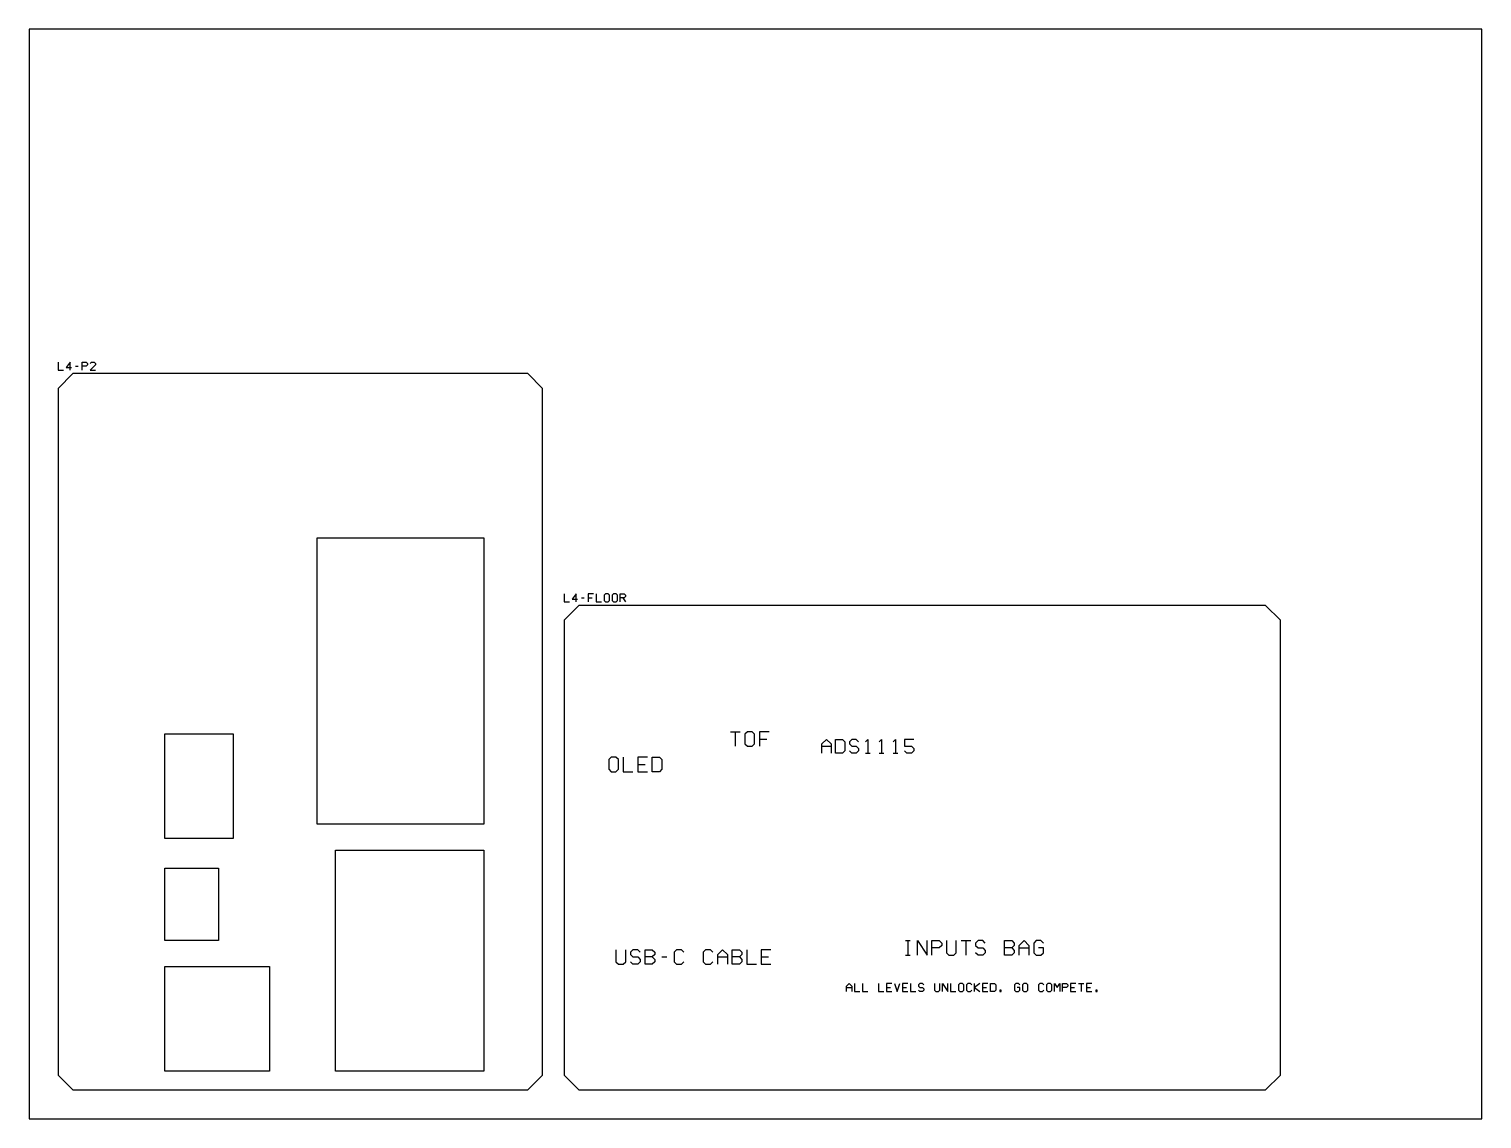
# Model space of a CAD drawing. Extents: x 0 to 400, y 0 to 300.
import ezdxf

# ---------------------------------------------------------------- set-up
doc = ezdxf.new("R2010")
doc.units = 0
for name, color, linetype in [('CUT', 1, 'CONTINUOUS'), ('ENGRAVE_VECTOR', 5, 'CONTINUOUS'), ('NOTES', 8, 'CONTINUOUS')]:
    doc.layers.add(name, color=color, linetype=linetype)

msp = doc.modelspace()

# ---------------------------------------------------------------- linework, layer by layer
at = {"layer": 'CUT'}
for points in [[(141.35, 12.044), (141.35, 201.106), (137.306, 205.15), (12.044, 205.15), (8, 201.106), (8, 12.044), (12.044, 8), (137.306, 8)], [(79.35, 81.15), (79.35, 160), (125.2, 160), (125.2, 81.15)], [(151.394, 8), (340.456, 8), (344.5, 12.044), (344.5, 137.306), (340.456, 141.35), (151.394, 141.35), (147.35, 137.306), (147.35, 12.044)], [(37.35, 77.15), (37.35, 106), (56.2, 106), (56.2, 77.15)], [(84.35, 13.15), (84.35, 74), (125.2, 74), (125.2, 13.15)], [(37.35, 49.15), (37.35, 69), (52.2, 69), (52.2, 49.15)], [(37.35, 13.15), (37.35, 42), (66.2, 42), (66.2, 13.15)]]:
    msp.add_lwpolyline(points, close=True, dxfattribs=at)
at = {"layer": 'ENGRAVE_VECTOR'}
for points in [[(193.092, 106.575), (195.758, 106.575)], [(194.425, 106.575), (194.425, 102.575)], [(197.758, 102.575), (199.092, 102.575), (199.758, 103.242), (199.758, 105.908), (199.092, 106.575), (197.758, 106.575), (197.092, 105.908), (197.092, 103.242), (197.758, 102.575)], [(203.758, 106.575), (201.092, 106.575), (201.092, 102.575)], [(201.092, 104.575), (203.092, 104.575)], [(218.258, 100.675), (218.258, 103.208), (219.525, 104.475), (220.792, 103.208), (220.792, 100.675)], [(222.058, 100.675), (222.058, 104.475), (223.958, 104.475), (224.592, 103.842), (224.592, 101.308), (223.958, 100.675), (222.058, 100.675)], [(228.392, 103.842), (227.758, 104.475), (226.492, 104.475), (225.858, 103.842), (225.858, 103.208), (226.492, 102.575), (227.758, 102.575), (228.392, 101.942), (228.392, 101.308), (227.758, 100.675), (226.492, 100.675), (225.858, 101.308)], [(230.292, 103.842), (230.925, 104.475), (230.925, 100.675)], [(234.092, 103.842), (234.725, 104.475), (234.725, 100.675)], [(237.892, 103.842), (238.525, 104.475), (238.525, 100.675)], [(243.592, 104.475), (241.058, 104.475), (241.058, 102.575), (242.958, 102.575), (243.592, 101.942), (243.592, 101.308), (242.958, 100.675), (241.692, 100.675), (241.058, 101.308)], [(218.258, 102.575), (220.792, 102.575)], [(230.292, 100.675), (231.558, 100.675)], [(234.092, 100.675), (235.358, 100.675)], [(237.892, 100.675), (239.158, 100.675)], [(160.258, 95.575), (161.592, 95.575), (162.258, 96.242), (162.258, 98.908), (161.592, 99.575), (160.258, 99.575), (159.592, 98.908), (159.592, 96.242), (160.258, 95.575)], [(163.592, 99.575), (163.592, 95.575), (166.258, 95.575)], [(170.258, 99.575), (167.592, 99.575), (167.592, 95.575), (170.258, 95.575)], [(167.592, 97.575), (169.592, 97.575)], [(171.592, 95.575), (171.592, 99.575), (173.592, 99.575), (174.258, 98.908), (174.258, 96.242), (173.592, 95.575), (171.592, 95.575)], [(241.258, 49.075), (242.592, 49.075)], [(241.925, 49.075), (241.925, 45.075)], [(244.592, 45.075), (244.592, 49.075), (247.258, 45.075), (247.258, 49.075)], [(248.592, 45.075), (248.592, 49.075), (250.592, 49.075), (251.258, 48.408), (251.258, 47.742), (250.592, 47.075), (248.592, 47.075)], [(252.592, 49.075), (252.592, 45.742), (253.258, 45.075), (254.592, 45.075), (255.258, 45.742), (255.258, 49.075)], [(256.592, 49.075), (259.258, 49.075)], [(257.925, 49.075), (257.925, 45.075)], [(263.258, 48.408), (262.592, 49.075), (261.258, 49.075), (260.592, 48.408), (260.592, 47.742), (261.258, 47.075), (262.592, 47.075), (263.258, 46.408), (263.258, 45.742), (262.592, 45.075), (261.258, 45.075), (260.592, 45.742)], [(268.592, 45.075), (268.592, 49.075), (270.592, 49.075), (271.258, 48.408), (271.258, 47.742), (270.592, 47.075), (268.592, 47.075)], [(272.592, 45.075), (272.592, 47.742), (273.925, 49.075), (275.258, 47.742), (275.258, 45.075)], [(279.258, 48.408), (278.592, 49.075), (277.258, 49.075), (276.592, 48.408), (276.592, 45.742), (277.258, 45.075), (278.592, 45.075), (279.258, 45.742), (279.258, 47.075), (277.925, 47.075)], [(161.592, 46.575), (161.592, 43.242), (162.258, 42.575), (163.592, 42.575), (164.258, 43.242), (164.258, 46.575)], [(168.258, 45.908), (167.592, 46.575), (166.258, 46.575), (165.592, 45.908), (165.592, 45.242), (166.258, 44.575), (167.592, 44.575), (168.258, 43.908), (168.258, 43.242), (167.592, 42.575), (166.258, 42.575), (165.592, 43.242)], [(169.592, 42.575), (169.592, 46.575), (171.592, 46.575), (172.258, 45.908), (172.258, 45.242), (171.592, 44.575), (169.592, 44.575)], [(171.592, 44.575), (172.258, 43.908), (172.258, 43.242), (171.592, 42.575), (169.592, 42.575)], [(174.258, 44.575), (175.592, 44.575)], [(180.258, 45.908), (179.592, 46.575), (178.258, 46.575), (177.592, 45.908), (177.592, 43.242), (178.258, 42.575), (179.592, 42.575), (180.258, 43.242)], [(188.258, 45.908), (187.592, 46.575), (186.258, 46.575), (185.592, 45.908), (185.592, 43.242), (186.258, 42.575), (187.592, 42.575), (188.258, 43.242)], [(189.592, 42.575), (189.592, 45.242), (190.925, 46.575), (192.258, 45.242), (192.258, 42.575)], [(189.592, 44.575), (192.258, 44.575)], [(193.592, 42.575), (193.592, 46.575), (195.592, 46.575), (196.258, 45.908), (196.258, 45.242), (195.592, 44.575), (193.592, 44.575)], [(195.592, 44.575), (196.258, 43.908), (196.258, 43.242), (195.592, 42.575), (193.592, 42.575)], [(197.592, 46.575), (197.592, 42.575), (200.258, 42.575)], [(204.258, 46.575), (201.592, 46.575), (201.592, 42.575), (204.258, 42.575)], [(201.592, 44.575), (203.592, 44.575)], [(241.258, 45.075), (242.592, 45.075)], [(270.592, 47.075), (271.258, 46.408), (271.258, 45.742), (270.592, 45.075), (268.592, 45.075)], [(272.592, 47.075), (275.258, 47.075)], [(225.092, 35.075), (225.092, 36.542), (225.825, 37.275), (226.558, 36.542), (226.558, 35.075)], [(225.092, 36.175), (226.558, 36.175)], [(227.292, 37.275), (227.292, 35.075), (228.758, 35.075)], [(229.492, 37.275), (229.492, 35.075), (230.958, 35.075)], [(233.892, 37.275), (233.892, 35.075), (235.358, 35.075)], [(237.558, 37.275), (236.092, 37.275), (236.092, 35.075), (237.558, 35.075)], [(236.092, 36.175), (237.192, 36.175)], [(238.292, 37.275), (239.025, 35.075), (239.758, 37.275)], [(241.958, 37.275), (240.492, 37.275), (240.492, 35.075), (241.958, 35.075)], [(240.492, 36.175), (241.592, 36.175)], [(242.692, 37.275), (242.692, 35.075), (244.158, 35.075)], [(246.358, 36.908), (245.992, 37.275), (245.258, 37.275), (244.892, 36.908), (244.892, 36.542), (245.258, 36.175), (245.992, 36.175), (246.358, 35.808), (246.358, 35.442), (245.992, 35.075), (245.258, 35.075), (244.892, 35.442)], [(249.292, 37.275), (249.292, 35.442), (249.658, 35.075), (250.392, 35.075), (250.758, 35.442), (250.758, 37.275)], [(251.492, 35.075), (251.492, 37.275), (252.958, 35.075), (252.958, 37.275)], [(253.692, 37.275), (253.692, 35.075), (255.158, 35.075)], [(256.258, 35.075), (256.992, 35.075), (257.358, 35.442), (257.358, 36.908), (256.992, 37.275), (256.258, 37.275), (255.892, 36.908), (255.892, 35.442), (256.258, 35.075)], [(259.558, 36.908), (259.192, 37.275), (258.458, 37.275), (258.092, 36.908), (258.092, 35.442), (258.458, 35.075), (259.192, 35.075), (259.558, 35.442)], [(260.292, 35.075), (260.292, 37.275)], [(261.758, 37.275), (260.292, 36.175), (261.758, 35.075)], [(263.958, 37.275), (262.492, 37.275), (262.492, 35.075), (263.958, 35.075)], [(262.492, 36.175), (263.592, 36.175)], [(264.692, 35.075), (264.692, 37.275), (265.792, 37.275), (266.158, 36.908), (266.158, 35.442), (265.792, 35.075), (264.692, 35.075)], [(272.758, 36.908), (272.392, 37.275), (271.658, 37.275), (271.292, 36.908), (271.292, 35.442), (271.658, 35.075), (272.392, 35.075), (272.758, 35.442), (272.758, 36.175), (272.025, 36.175)], [(273.858, 35.075), (274.592, 35.075), (274.958, 35.442), (274.958, 36.908), (274.592, 37.275), (273.858, 37.275), (273.492, 36.908), (273.492, 35.442), (273.858, 35.075)], [(279.358, 36.908), (278.992, 37.275), (278.258, 37.275), (277.892, 36.908), (277.892, 35.442), (278.258, 35.075), (278.992, 35.075), (279.358, 35.442)], [(280.458, 35.075), (281.192, 35.075), (281.558, 35.442), (281.558, 36.908), (281.192, 37.275), (280.458, 37.275), (280.092, 36.908), (280.092, 35.442), (280.458, 35.075)], [(282.292, 35.075), (282.292, 37.275), (283.025, 36.175), (283.758, 37.275), (283.758, 35.075)], [(284.492, 35.075), (284.492, 37.275), (285.592, 37.275), (285.958, 36.908), (285.958, 36.542), (285.592, 36.175), (284.492, 36.175)], [(288.158, 37.275), (286.692, 37.275), (286.692, 35.075), (288.158, 35.075)], [(286.692, 36.175), (287.792, 36.175)], [(288.892, 37.275), (290.358, 37.275)], [(289.625, 37.275), (289.625, 35.075)], [(292.558, 37.275), (291.092, 37.275), (291.092, 35.075), (292.558, 35.075)], [(291.092, 36.175), (292.192, 36.175)], [(267.258, 35.075), (267.625, 35.075), (267.625, 35.442), (267.258, 35.442), (267.258, 35.075)], [(293.658, 35.075), (294.025, 35.075), (294.025, 35.442), (293.658, 35.442), (293.658, 35.075)]]:
    msp.add_lwpolyline(points, dxfattribs=at)
at = {"layer": 'NOTES'}
msp.add_lwpolyline([(0, 0), (400, 0), (400, 300), (0, 300)], close=True, dxfattribs=at)
for points in [[(8, 208.35), (8, 206.15), (9.467, 206.15)], [(11.3, 208.35), (10.2, 206.883), (11.667, 206.883)], [(11.3, 206.15), (11.3, 208.35)], [(14.6, 206.15), (14.6, 208.35), (15.7, 208.35), (16.067, 207.983), (16.067, 207.617), (15.7, 207.25), (14.6, 207.25)], [(16.8, 207.983), (17.167, 208.35), (17.9, 208.35), (18.267, 207.983), (18.267, 207.617), (16.8, 206.15), (18.267, 206.15)], [(12.767, 207.25), (13.5, 207.25)], [(147.35, 144.55), (147.35, 142.35), (148.817, 142.35)], [(150.65, 144.55), (149.55, 143.083), (151.017, 143.083)], [(150.65, 142.35), (150.65, 144.55)], [(155.417, 144.55), (153.95, 144.55), (153.95, 142.35)], [(156.15, 144.55), (156.15, 142.35), (157.617, 142.35)], [(158.717, 142.35), (159.45, 142.35), (159.817, 142.717), (159.817, 144.183), (159.45, 144.55), (158.717, 144.55), (158.35, 144.183), (158.35, 142.717), (158.717, 142.35)], [(160.917, 142.35), (161.65, 142.35), (162.017, 142.717), (162.017, 144.183), (161.65, 144.55), (160.917, 144.55), (160.55, 144.183), (160.55, 142.717), (160.917, 142.35)], [(162.75, 142.35), (162.75, 144.55), (163.85, 144.55), (164.217, 144.183), (164.217, 143.817), (163.85, 143.45), (162.75, 143.45)], [(152.117, 143.45), (152.85, 143.45)], [(153.95, 143.45), (155.05, 143.45)], [(163.483, 143.45), (164.217, 142.35)]]:
    msp.add_lwpolyline(points, dxfattribs=at)

doc.saveas('drawing.dxf')
